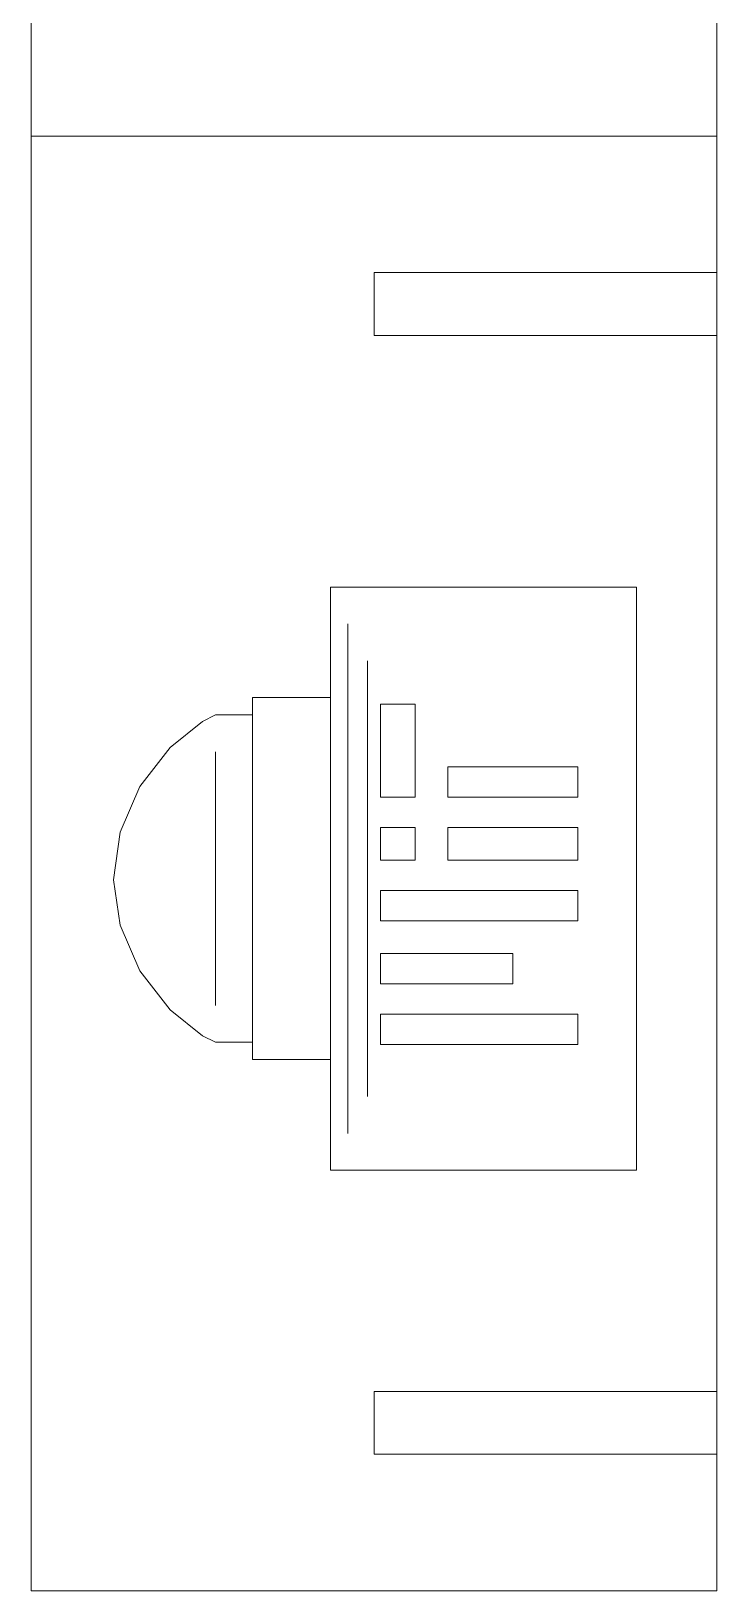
# Model space of a CAD drawing. Header units: inches. Extents: x -1.2 to 1.2, y -5.6 to 5.6.
# Drawn here: x -1.244 to 0, y -5.598 to -2.766 of the extents above; entities that cross this region are included whole.
import ezdxf

# ---------------------------------------------------------------- set-up
doc = ezdxf.new("R2010")
doc.units = ezdxf.units.IN
doc.header["$MEASUREMENT"] = 0
doc.layers.add('Layer 1', color=7, linetype='Continuous')

msp = doc.modelspace()

# ---------------------------------------------------------------- linework, layer by layer
at = {"layer": 'Layer 1', "lineweight": 9}
for points in [[(-1.2441, 4.5866), (-1.2441, 4.5866), (-1.2441, -5.5984), (-1.2441, -5.5984)], [(0, 4.5866), (0, 4.5866), (0, -5.5984), (0, -5.5984)], [(-1.2441, -2.9567), (-1.2441, -2.9567), (0, -2.9567), (0, -2.9567)], [(-0.622, -3.3189), (-0.622, -3.3189), (-0.622, -3.2047), (-0.622, -3.2047)], [(-0.622, -3.2047), (-0.622, -3.2047), (0, -3.2047), (0, -3.2047)], [(0, -3.3189), (0, -3.3189), (0, -3.2047), (0, -3.2047)], [(-0.622, -3.3189), (-0.622, -3.3189), (0, -3.3189), (0, -3.3189)], [(-0.622, -5.3504), (-0.622, -5.3504), (-0.622, -5.2362), (-0.622, -5.2362)], [(-0.622, -5.2362), (-0.622, -5.2362), (0, -5.2362), (0, -5.2362)], [(0, -5.3504), (0, -5.3504), (0, -5.2362), (0, -5.2362)], [(-0.622, -5.3504), (-0.622, -5.3504), (0, -5.3504), (0, -5.3504)], [(-1.2441, -5.5984), (-1.2441, -5.5984), (0, -5.5984), (0, -5.5984)]]:
    msp.add_open_spline(points, degree=3, dxfattribs=at)
at = {"layer": 'Layer 1', "color": 1, "lineweight": 9}
for points in [[(-0.1457, -3.7756), (-0.1457, -3.7756), (-0.7008, -3.7756), (-0.7008, -3.7756)], [(-0.7008, -3.7756), (-0.7008, -3.7756), (-0.7008, -3.9764), (-0.7008, -3.9764)], [(-0.1457, -4.5709), (-0.1457, -4.5709), (-0.1457, -3.7756), (-0.1457, -3.7756)], [(-0.6693, -4.7677), (-0.6693, -4.7677), (-0.6693, -3.8425), (-0.6693, -3.8425)], [(-0.6339, -3.9094), (-0.6339, -3.9094), (-0.6339, -4.7008), (-0.6339, -4.7008)], [(-0.7008, -3.9764), (-0.7008, -3.9764), (-0.8425, -3.9764), (-0.8425, -3.9764)], [(-0.8425, -3.9764), (-0.8425, -3.9764), (-0.8425, -4.0079), (-0.8425, -4.0079)], [(-0.7008, -3.9764), (-0.7008, -3.9764), (-0.7008, -4.6339), (-0.7008, -4.6339)], [(-0.6102, -3.9882), (-0.6102, -3.9882), (-0.5472, -3.9882), (-0.5472, -3.9882)], [(-0.6102, -4.1575), (-0.6102, -4.1575), (-0.6102, -3.9882), (-0.6102, -3.9882)], [(-0.5472, -3.9882), (-0.5472, -3.9882), (-0.5472, -4.1575), (-0.5472, -4.1575)], [(-0.9331, -4.0197), (-0.9331, -4.0197), (-0.9921, -4.0669), (-0.9921, -4.0669)], [(-0.9094, -4.0079), (-0.9094, -4.0079), (-0.9331, -4.0197), (-0.9331, -4.0197)], [(-0.8425, -4.0079), (-0.8425, -4.0079), (-0.9094, -4.0079), (-0.9094, -4.0079)], [(-0.8425, -4.6024), (-0.8425, -4.6024), (-0.8425, -4.0079), (-0.8425, -4.0079)], [(-0.9921, -4.0669), (-0.9921, -4.0669), (-1.0472, -4.1378), (-1.0472, -4.1378)], [(-0.9094, -4.0748), (-0.9094, -4.0748), (-0.9094, -4.5354), (-0.9094, -4.5354)], [(-0.4882, -4.1024), (-0.4882, -4.1024), (-0.252, -4.1024), (-0.252, -4.1024)], [(-0.4882, -4.1575), (-0.4882, -4.1575), (-0.4882, -4.1024), (-0.4882, -4.1024)], [(-0.252, -4.1024), (-0.252, -4.1024), (-0.252, -4.1575), (-0.252, -4.1575)], [(-1.0472, -4.1378), (-1.0472, -4.1378), (-1.0827, -4.2205), (-1.0827, -4.2205)], [(-0.5472, -4.1575), (-0.5472, -4.1575), (-0.6102, -4.1575), (-0.6102, -4.1575)], [(-0.252, -4.1575), (-0.252, -4.1575), (-0.4882, -4.1575), (-0.4882, -4.1575)], [(-0.6102, -4.2126), (-0.6102, -4.2126), (-0.5472, -4.2126), (-0.5472, -4.2126)], [(-0.6102, -4.2717), (-0.6102, -4.2717), (-0.6102, -4.2126), (-0.6102, -4.2126)], [(-0.5472, -4.2126), (-0.5472, -4.2126), (-0.5472, -4.2717), (-0.5472, -4.2717)], [(-0.4882, -4.2126), (-0.4882, -4.2126), (-0.252, -4.2126), (-0.252, -4.2126)], [(-0.4882, -4.2717), (-0.4882, -4.2717), (-0.4882, -4.2126), (-0.4882, -4.2126)], [(-0.252, -4.2126), (-0.252, -4.2126), (-0.252, -4.2717), (-0.252, -4.2717)], [(-1.0827, -4.2205), (-1.0827, -4.2205), (-1.0945, -4.3071), (-1.0945, -4.3071)], [(-0.5472, -4.2717), (-0.5472, -4.2717), (-0.6102, -4.2717), (-0.6102, -4.2717)], [(-0.252, -4.2717), (-0.252, -4.2717), (-0.4882, -4.2717), (-0.4882, -4.2717)], [(-1.0945, -4.3071), (-1.0945, -4.3071), (-1.0827, -4.3898), (-1.0827, -4.3898)], [(-0.6102, -4.3268), (-0.6102, -4.3268), (-0.252, -4.3268), (-0.252, -4.3268)], [(-0.6102, -4.3819), (-0.6102, -4.3819), (-0.6102, -4.3268), (-0.6102, -4.3268)], [(-0.252, -4.3268), (-0.252, -4.3268), (-0.252, -4.3819), (-0.252, -4.3819)], [(-1.0827, -4.3898), (-1.0827, -4.3898), (-1.0472, -4.4724), (-1.0472, -4.4724)], [(-0.252, -4.3819), (-0.252, -4.3819), (-0.6102, -4.3819), (-0.6102, -4.3819)], [(-0.6102, -4.4409), (-0.6102, -4.4409), (-0.3701, -4.4409), (-0.3701, -4.4409)], [(-0.6102, -4.4961), (-0.6102, -4.4961), (-0.6102, -4.4409), (-0.6102, -4.4409)], [(-0.3701, -4.4409), (-0.3701, -4.4409), (-0.3701, -4.4961), (-0.3701, -4.4961)], [(-1.0472, -4.4724), (-1.0472, -4.4724), (-0.9921, -4.5433), (-0.9921, -4.5433)], [(-0.3701, -4.4961), (-0.3701, -4.4961), (-0.6102, -4.4961), (-0.6102, -4.4961)], [(-0.9921, -4.5433), (-0.9921, -4.5433), (-0.9331, -4.5906), (-0.9331, -4.5906)], [(-0.6102, -4.5512), (-0.6102, -4.5512), (-0.252, -4.5512), (-0.252, -4.5512)], [(-0.6102, -4.6063), (-0.6102, -4.6063), (-0.6102, -4.5512), (-0.6102, -4.5512)], [(-0.252, -4.5512), (-0.252, -4.5512), (-0.252, -4.6063), (-0.252, -4.6063)], [(-0.1457, -4.8346), (-0.1457, -4.8346), (-0.1457, -4.5709), (-0.1457, -4.5709)], [(-0.9331, -4.5906), (-0.9331, -4.5906), (-0.9094, -4.6024), (-0.9094, -4.6024)], [(-0.9094, -4.6024), (-0.9094, -4.6024), (-0.8425, -4.6024), (-0.8425, -4.6024)], [(-0.8425, -4.6024), (-0.8425, -4.6024), (-0.8425, -4.6339), (-0.8425, -4.6339)], [(-0.252, -4.6063), (-0.252, -4.6063), (-0.6102, -4.6063), (-0.6102, -4.6063)], [(-0.8425, -4.6339), (-0.8425, -4.6339), (-0.7008, -4.6339), (-0.7008, -4.6339)], [(-0.7008, -4.6339), (-0.7008, -4.6339), (-0.7008, -4.685), (-0.7008, -4.685)], [(-0.7008, -4.685), (-0.7008, -4.685), (-0.7008, -4.7953), (-0.7008, -4.7953)], [(-0.7008, -4.7953), (-0.7008, -4.7953), (-0.7008, -4.8346), (-0.7008, -4.8346)], [(-0.7008, -4.8346), (-0.7008, -4.8346), (-0.563, -4.8346), (-0.563, -4.8346)], [(-0.563, -4.8346), (-0.563, -4.8346), (-0.248, -4.8346), (-0.248, -4.8346)], [(-0.248, -4.8346), (-0.248, -4.8346), (-0.1457, -4.8346), (-0.1457, -4.8346)]]:
    msp.add_open_spline(points, degree=3, dxfattribs=at)

doc.saveas('drawing.dxf')
